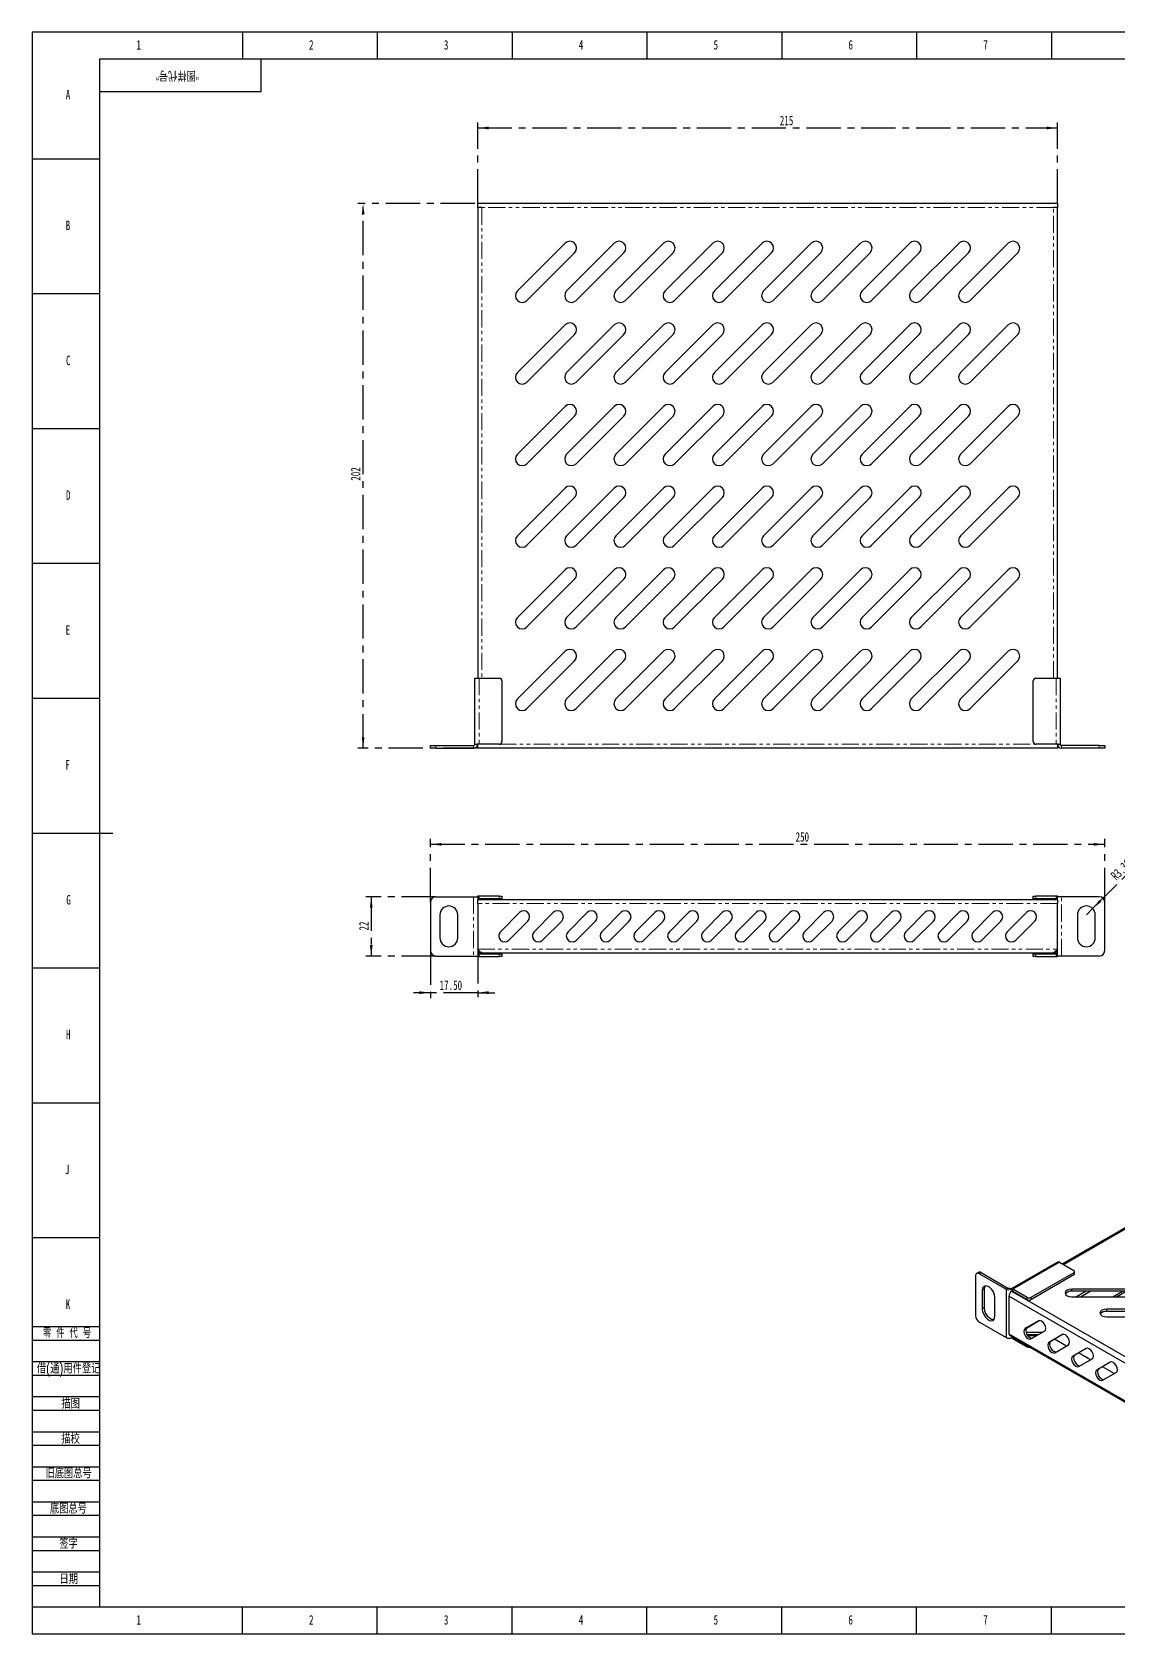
# Model space of a CAD drawing. Header units: millimetres. Extents: x 0 to 841, y 0 to 594.
# Drawn here: x 0 to 403, y 0 to 594 of the extents above; entities that cross this region are included whole.
import ezdxf

# ---------------------------------------------------------------- set-up
doc = ezdxf.new("R2010")
doc.units = ezdxf.units.MM
doc.linetypes.add('CENTERX2', pattern=[20.32, 12.7, -2.54, 2.54, -2.54])
doc.linetypes.add('PHANTOM', pattern=[12.7, 6.35, -1.27, 1.27, -1.27, 1.27, -1.27])
for name, color, linetype in [('10', 7, 'Continuous'), ('5', 7, 'Continuous'), ('SLD-0', 7, 'Continuous')]:
    doc.layers.add(name, color=color, linetype=linetype)
doc.layers.add('中心线层', color=1, linetype='CENTERX2', lineweight=25)
doc.styles.add('SLDTEXTSTYLE0', font='TXT', dxfattribs={"width": 0.7, "bigfont": 'bigfont'})
doc.styles.add('SLDTEXTSTYLE2', font='TXT', dxfattribs={"width": 0.614286, "bigfont": 'bigfont'})
doc.styles.add('SLDTEXTSTYLE4', font='TXT', dxfattribs={"width": 0.7})
doc.dimstyles.new('SLDDIMSTYLE0', dxfattribs={"dimtxt": 3.5, "dimasz": 4.08, "dimexe": 0, "dimexo": 0.0625, "dimgap": 0.875, "dimtad": 2, "dimrnd": 1e-09, "dimzin": 12, "dimdsep": 46, "dimtxsty": 'SLDTEXTSTYLE4', "dimsah": 1, "dimcen": 0.09, "dimadec": 0, "dimazin": 3, "dimtfac": 1, "dimtofl": 0, "dimtmove": 0, "dimatfit": 3, "dimfxl": 0, "dimfrac": 2, "dimtolj": 1, "dimtzin": 12, "dimarcsym": 0})
doc.dimstyles.new('SLDDIMSTYLE1', dxfattribs={"dimtxt": 3.5, "dimasz": 4.08, "dimexe": 0, "dimexo": 0.0625, "dimgap": 0.875, "dimtad": 2, "dimrnd": 1e-09, "dimzin": 4, "dimdsep": 46, "dimtxsty": 'SLDTEXTSTYLE4', "dimsah": 1, "dimcen": 0.09, "dimadec": 0, "dimazin": 1, "dimtfac": 1, "dimtmove": 0, "dimatfit": 0, "dimfxl": 0, "dimfrac": 2, "dimtolj": 1, "dimtzin": 12, "dimarcsym": 0})
doc.dimstyles.new('SLDDIMSTYLE2', dxfattribs={"dimtxt": 3.5, "dimasz": 4.08, "dimexe": 0, "dimexo": 0.0625, "dimgap": 0.875, "dimtad": 2, "dimrnd": 1e-09, "dimzin": 4, "dimdsep": 46, "dimtxsty": 'SLDTEXTSTYLE4', "dimsah": 1, "dimcen": 0, "dimadec": 0, "dimazin": 1, "dimtfac": 1, "dimtofl": 0, "dimtmove": 0, "dimatfit": 3, "dimfxl": 0, "dimfrac": 2, "dimtolj": 1, "dimtzin": 12, "dimarcsym": 0})

# ---------------------------------------------------------------- blocks, each defined once
blk = doc.blocks.new('_D')
at = {"layer": '中心线层'}
for p, q in [((165.24, 530.42), (165.24, 560.42)), ((165.24, 558.42), (380.24, 558.42)), ((380.24, 530.42), (380.24, 560.42))]:
    blk.add_line(p, q, dxfattribs=at)
for points in [[(165.24, 558.42), (169.32, 557.92), (169.32, 558.93)], [(380.24, 558.42), (376.16, 558.93), (376.16, 557.92)]]:
    blk.add_solid(points, dxfattribs=at)
at = {"layer": '中心线层', "insert": (277.26, 562.94), "char_height": 3.5, "attachment_point": 1, "style": 'SLDTEXTSTYLE4'}
blk.add_mtext('215', dxfattribs=at)
blk = doc.blocks.new('_D_1')
at = {"layer": '中心线层'}
for p, q in [((184.51, 530.42), (120.76, 530.42)), ((122.76, 328.42), (122.76, 530.42)), ((165.24, 328.42), (120.76, 328.42))]:
    blk.add_line(p, q, dxfattribs=at)
for points in [[(122.76, 530.42), (122.25, 526.34), (123.27, 526.34)], [(122.76, 328.42), (123.27, 332.5), (122.25, 332.5)]]:
    blk.add_solid(points, dxfattribs=at)
at = {"layer": '中心线层', "insert": (118.25, 427.64), "char_height": 3.5, "attachment_point": 1, "rotation": 90, "style": 'SLDTEXTSTYLE4'}
blk.add_mtext('202', dxfattribs=at)
blk = doc.blocks.new('_D_4')
at = {"layer": '中心线层'}
for p, q in [((147.74, 271.38), (147.74, 294.8)), ((147.74, 292.8), (397.74, 292.8)), ((397.74, 271.38), (397.74, 294.8))]:
    blk.add_line(p, q, dxfattribs=at)
for points in [[(147.74, 292.8), (151.82, 292.29), (151.82, 293.31)], [(397.74, 292.8), (393.66, 293.31), (393.66, 292.29)]]:
    blk.add_solid(points, dxfattribs=at)
at = {"layer": '中心线层', "insert": (283.11, 297.31), "char_height": 3.5, "attachment_point": 1, "style": 'SLDTEXTSTYLE4'}
blk.add_mtext('250', dxfattribs=at)
blk = doc.blocks.new('_D_5')
at = {"layer": '中心线层'}
for p, q in [((149.74, 273.38), (123.77, 273.38)), ((125.77, 273.38), (125.77, 251.38)), ((149.74, 251.38), (123.77, 251.38))]:
    blk.add_line(p, q, dxfattribs=at)
for points in [[(125.77, 273.38), (125.27, 269.3), (126.28, 269.3)], [(125.77, 251.38), (126.28, 255.46), (125.27, 255.46)]]:
    blk.add_solid(points, dxfattribs=at)
at = {"layer": '中心线层', "insert": (121.26, 260.83), "char_height": 3.5, "attachment_point": 1, "rotation": 90, "style": 'SLDTEXTSTYLE4'}
blk.add_mtext('22', dxfattribs=at)
blk = doc.blocks.new('_D_6')
at = {"layer": '中心线层'}
for q in [(408.22, 283.92), (390.94, 266.63)]:
    blk.add_line((393.27, 268.97), q, dxfattribs=at)
blk.add_solid([(393.27, 268.97), (396.51, 271.49), (395.8, 272.21)], dxfattribs=at)
at = {"layer": '中心线层', "insert": (399.62, 281.68), "char_height": 3.5, "attachment_point": 1, "rotation": 45, "style": 'SLDTEXTSTYLE4'}
blk.add_mtext('R3.30', dxfattribs=at)
blk = doc.blocks.new('_D_7')
at = {"layer": '中心线层'}
for p, q in [((147.74, 253.38), (147.74, 235.79)), ((165.24, 253.88), (165.24, 235.79)), ((147.74, 237.79), (141.39, 237.79)), ((165.24, 237.79), (147.74, 237.79)), ((165.24, 237.79), (171.59, 237.79))]:
    blk.add_line(p, q, dxfattribs=at)
for points in [[(147.74, 237.79), (143.66, 238.3), (143.66, 237.29)], [(165.24, 237.79), (169.32, 237.29), (169.32, 238.3)]]:
    blk.add_solid(points, dxfattribs=at)
at = {"layer": '中心线层', "insert": (151.13, 242.31), "char_height": 3.5, "attachment_point": 1, "style": 'SLDTEXTSTYLE4'}
blk.add_mtext('17.50', dxfattribs=at)

msp = doc.modelspace()

# ---------------------------------------------------------------- linework, layer by layer
at = {"color": 7, "linetype": 'Continuous', "lineweight": 25}
for p, q in [((165.236, 528.921), (165.236, 530.421)), ((380.236, 530.421), (165.236, 530.421)), ((166.736, 528.921), (165.236, 528.921)), ((165.236, 528.921), (165.236, 354.421)), ((380.236, 528.921), (378.736, 528.921)), ((380.236, 530.421), (380.236, 528.921)), ((380.236, 354.421), (380.236, 528.921)), ((197.646, 515.689), (179.968, 498.011)), ((183.504, 494.476), (201.181, 512.154)), ((215.904, 515.689), (198.226, 498.011)), ((201.762, 494.476), (219.439, 512.154)), ((234.162, 515.689), (216.484, 498.011)), ((220.02, 494.476), (237.697, 512.154)), ((252.42, 515.689), (234.742, 498.011)), ((238.278, 494.476), (255.955, 512.154)), ((270.678, 515.689), (253, 498.011)), ((256.536, 494.476), (274.213, 512.154)), ((288.936, 515.689), (271.258, 498.011)), ((274.794, 494.476), (292.471, 512.154)), ((307.194, 515.689), (289.516, 498.011)), ((293.052, 494.476), (310.73, 512.154)), ((325.452, 515.689), (307.774, 498.011)), ((311.31, 494.476), (328.988, 512.154)), ((343.71, 515.689), (326.032, 498.011)), ((329.568, 494.476), (347.246, 512.154)), ((361.968, 515.689), (344.29, 498.011)), ((347.826, 494.476), (365.504, 512.154)), ((197.646, 485.425), (179.968, 467.747)), ((183.504, 464.211), (201.181, 481.889)), ((215.904, 485.425), (198.226, 467.747)), ((201.762, 464.211), (219.439, 481.889)), ((234.162, 485.425), (216.484, 467.747)), ((220.02, 464.211), (237.697, 481.889)), ((252.42, 485.425), (234.742, 467.747)), ((238.278, 464.211), (255.955, 481.889)), ((270.678, 485.425), (253, 467.747)), ((256.536, 464.211), (274.213, 481.889)), ((288.936, 485.425), (271.258, 467.747)), ((274.794, 464.211), (292.471, 481.889)), ((307.194, 485.425), (289.516, 467.747)), ((293.052, 464.211), (310.73, 481.889)), ((325.452, 485.425), (307.774, 467.747)), ((311.31, 464.211), (328.988, 481.889)), ((343.71, 485.425), (326.032, 467.747)), ((329.568, 464.211), (347.246, 481.889)), ((361.968, 485.425), (344.29, 467.747)), ((347.826, 464.211), (365.504, 481.889)), ((197.646, 455.16), (179.968, 437.483)), ((183.504, 433.947), (201.181, 451.625)), ((215.904, 455.16), (198.226, 437.483)), ((201.762, 433.947), (219.439, 451.625)), ((234.162, 455.16), (216.484, 437.483)), ((220.02, 433.947), (237.697, 451.625)), ((252.42, 455.16), (234.742, 437.483)), ((238.278, 433.947), (255.955, 451.625)), ((270.678, 455.16), (253, 437.483)), ((256.536, 433.947), (274.213, 451.625)), ((288.936, 455.16), (271.258, 437.483)), ((274.794, 433.947), (292.471, 451.625)), ((307.194, 455.16), (289.516, 437.483)), ((293.052, 433.947), (310.73, 451.625)), ((325.452, 455.16), (307.774, 437.483)), ((311.31, 433.947), (328.988, 451.625)), ((343.71, 455.16), (326.032, 437.483)), ((329.568, 433.947), (347.246, 451.625)), ((361.968, 455.16), (344.29, 437.483)), ((347.826, 433.947), (365.504, 451.625)), ((197.646, 424.896), (179.968, 407.218)), ((215.904, 424.896), (198.226, 407.218)), ((234.162, 424.896), (216.484, 407.218)), ((252.42, 424.896), (234.742, 407.218)), ((270.678, 424.896), (253, 407.218)), ((288.936, 424.896), (271.258, 407.218)), ((307.194, 424.896), (289.516, 407.218)), ((325.452, 424.896), (307.774, 407.218)), ((343.71, 424.896), (326.032, 407.218)), ((361.968, 424.896), (344.29, 407.218)), ((183.504, 403.683), (201.181, 421.36)), ((201.762, 403.683), (219.439, 421.36)), ((220.02, 403.683), (237.697, 421.36)), ((238.278, 403.683), (255.955, 421.36)), ((256.536, 403.683), (274.213, 421.36)), ((274.794, 403.683), (292.471, 421.36)), ((293.052, 403.683), (310.73, 421.36)), ((311.31, 403.683), (328.988, 421.36)), ((329.568, 403.683), (347.246, 421.36)), ((347.826, 403.683), (365.504, 421.36)), ((197.646, 394.631), (179.968, 376.954)), ((215.904, 394.631), (198.226, 376.954)), ((234.162, 394.631), (216.484, 376.954)), ((252.42, 394.631), (234.742, 376.954)), ((270.678, 394.631), (253, 376.954)), ((288.936, 394.631), (271.258, 376.954)), ((307.194, 394.631), (289.516, 376.954)), ((325.452, 394.631), (307.774, 376.954)), ((343.71, 394.631), (326.032, 376.954)), ((361.968, 394.631), (344.29, 376.954)), ((183.504, 373.418), (201.181, 391.096)), ((201.762, 373.418), (219.439, 391.096)), ((220.02, 373.418), (237.697, 391.096)), ((238.278, 373.418), (255.955, 391.096)), ((256.536, 373.418), (274.213, 391.096)), ((274.794, 373.418), (292.471, 391.096)), ((293.052, 373.418), (310.73, 391.096)), ((311.31, 373.418), (328.988, 391.096)), ((329.568, 373.418), (347.246, 391.096)), ((347.826, 373.418), (365.504, 391.096)), ((197.646, 364.367), (179.968, 346.689)), ((215.904, 364.367), (198.226, 346.689)), ((234.162, 364.367), (216.484, 346.689)), ((252.42, 364.367), (234.742, 346.689)), ((270.678, 364.367), (253, 346.689)), ((288.936, 364.367), (271.258, 346.689)), ((307.194, 364.367), (289.516, 346.689)), ((325.452, 364.367), (307.774, 346.689)), ((343.71, 364.367), (326.032, 346.689)), ((361.968, 364.367), (344.29, 346.689)), ((183.504, 343.154), (201.181, 360.831)), ((201.762, 343.154), (219.439, 360.831)), ((220.02, 343.154), (237.697, 360.831)), ((238.278, 343.154), (255.955, 360.831)), ((256.536, 343.154), (274.213, 360.831)), ((274.794, 343.154), (292.471, 360.831)), ((293.052, 343.154), (310.73, 360.831)), ((311.31, 343.154), (328.988, 360.831)), ((329.568, 343.154), (347.246, 360.831)), ((347.826, 343.154), (365.504, 360.831)), ((164.236, 354.421), (165.736, 354.421)), ((164.236, 329.921), (164.236, 354.421)), ((165.736, 354.421), (173.236, 354.421)), ((174.236, 353.421), (174.236, 330.921)), ((371.236, 330.921), (371.236, 353.421)), ((372.236, 354.421), (379.736, 354.421)), ((379.736, 354.421), (381.236, 354.421)), ((381.236, 354.421), (381.236, 329.921)), ((147.736, 328.421), (147.736, 329.421)), ((147.736, 329.421), (149.736, 329.421)), ((149.736, 328.421), (147.736, 328.421)), ((149.736, 329.421), (163.736, 329.421)), ((149.736, 328.421), (163.736, 328.421)), ((164.236, 329.921), (164.988, 329.921)), ((165.736, 329.921), (164.988, 329.921)), ((165.236, 328.421), (165.236, 329.921)), ((380.236, 328.421), (165.236, 328.421)), ((173.236, 329.921), (165.736, 329.921)), ((379.736, 329.921), (372.236, 329.921)), ((380.484, 329.921), (379.736, 329.921)), ((380.236, 329.921), (380.236, 328.421)), ((380.484, 329.921), (381.236, 329.921)), ((395.736, 329.421), (381.736, 329.421)), ((395.736, 328.421), (381.736, 328.421)), ((395.736, 329.421), (397.736, 329.421)), ((397.736, 328.421), (395.736, 328.421)), ((397.736, 329.421), (397.736, 328.421)), ((149.736, 273.384), (163.736, 273.384)), ((163.736, 273.384), (165.236, 273.384)), ((165.236, 273.384), (165.236, 272.384)), ((173.236, 273.584), (165.736, 273.584)), ((173.236, 273.584), (174.236, 273.584)), ((174.236, 273.584), (174.236, 272.584)), ((371.236, 272.584), (371.236, 273.584)), ((371.236, 273.584), (372.236, 273.584)), ((379.736, 273.584), (372.236, 273.584)), ((380.236, 272.384), (380.236, 273.384)), ((381.736, 273.384), (380.236, 273.384)), ((395.736, 273.384), (381.736, 273.384)), ((147.736, 271.384), (147.736, 253.384)), ((165.236, 272.384), (166.736, 272.384)), ((165.236, 270.884), (165.236, 272.384)), ((165.236, 270.884), (165.236, 253.884)), ((173.236, 272.584), (165.736, 272.584)), ((166.736, 272.384), (378.736, 272.384)), ((174.236, 272.584), (173.236, 272.584)), ((180.751, 267.475), (173.68, 260.404)), ((193.28, 267.475), (186.209, 260.404)), ((205.808, 267.475), (198.737, 260.404)), ((218.337, 267.475), (211.266, 260.404)), ((230.866, 267.475), (223.795, 260.404)), ((243.394, 267.475), (236.323, 260.404)), ((255.923, 267.475), (248.852, 260.404)), ((268.451, 267.475), (261.38, 260.404)), ((280.98, 267.475), (273.909, 260.404)), ((293.509, 267.475), (286.438, 260.404)), ((306.037, 267.475), (298.966, 260.404)), ((318.566, 267.475), (311.495, 260.404)), ((331.094, 267.475), (324.023, 260.404)), ((343.623, 267.475), (336.552, 260.404)), ((356.152, 267.475), (349.081, 260.404)), ((368.68, 267.475), (361.609, 260.404)), ((372.236, 272.584), (371.236, 272.584)), ((379.736, 272.584), (372.236, 272.584)), ((378.736, 272.384), (380.236, 272.384)), ((380.236, 272.384), (380.236, 270.884)), ((380.236, 253.884), (380.236, 270.884)), ((397.736, 253.384), (397.736, 271.384)), ((151.236, 266.634), (151.236, 258.134)), ((157.836, 258.134), (157.836, 266.634)), ((176.791, 257.293), (183.863, 264.364)), ((189.32, 257.293), (196.391, 264.364)), ((201.849, 257.293), (208.92, 264.364)), ((214.377, 257.293), (221.448, 264.364)), ((226.906, 257.293), (233.977, 264.364)), ((239.434, 257.293), (246.506, 264.364)), ((251.963, 257.293), (259.034, 264.364)), ((264.492, 257.293), (271.563, 264.364)), ((277.02, 257.293), (284.091, 264.364)), ((289.549, 257.293), (296.62, 264.364)), ((302.077, 257.293), (309.149, 264.364)), ((314.606, 257.293), (321.677, 264.364)), ((327.135, 257.293), (334.206, 264.364)), ((339.663, 257.293), (346.734, 264.364)), ((352.192, 257.293), (359.263, 264.364)), ((364.72, 257.293), (371.791, 264.364)), ((387.636, 266.634), (387.636, 258.134)), ((394.236, 258.134), (394.236, 266.634)), ((149.736, 251.384), (163.736, 251.384)), ((163.736, 251.384), (165.236, 251.384)), ((165.236, 253.883), (165.236, 252.684)), ((165.236, 252.684), (165.236, 251.384)), ((165.736, 252.184), (173.236, 252.184)), ((165.736, 251.184), (173.236, 251.184)), ((166.736, 252.384), (167.443, 252.384)), ((378.029, 252.384), (167.443, 252.384)), ((173.236, 252.184), (174.236, 252.184)), ((174.236, 251.184), (173.236, 251.184)), ((174.236, 252.184), (174.236, 251.184)), ((371.236, 251.184), (371.236, 252.184)), ((371.236, 252.184), (372.236, 252.184)), ((372.236, 251.184), (371.236, 251.184)), ((372.236, 252.184), (379.736, 252.184)), ((372.236, 251.184), (379.736, 251.184)), ((378.029, 252.384), (378.736, 252.384)), ((380.236, 252.684), (380.236, 253.883)), ((380.236, 251.384), (380.236, 252.684)), ((381.736, 251.384), (380.236, 251.384)), ((395.736, 251.384), (381.736, 251.384)), ((504.306, 207.748), (382.076, 137.186)), ((380.209, 137.905), (363.054, 128.002)), ((380.959, 137.831), (363.635, 127.83)), ((380.959, 137.831), (386.262, 134.769)), ((349.846, 132.769), (349.846, 118.071)), ((350.968, 134.093), (350.261, 133.684)), ((351.968, 133.993), (351.261, 133.585)), ((351.261, 133.585), (361.16, 127.87)), ((351.968, 133.993), (361.867, 128.279)), ((386.262, 133.953), (370.353, 124.768)), ((386.262, 133.136), (370.353, 123.952)), ((386.262, 133.136), (386.262, 133.953)), ((386.555, 133.544), (386.555, 134.361)), ((353.028, 127.87), (352.321, 127.461)), ((352.321, 127.461), (352.321, 120.521)), ((353.028, 127.87), (353.028, 120.929)), ((356.988, 117.827), (356.988, 124.767)), ((361.16, 127.87), (361.867, 128.279)), ((361.16, 127.87), (361.16, 109.907)), ((514.249, 37.453), (362.221, 125.217)), ((362.221, 125.217), (362.221, 111.336)), ((362.574, 128.279), (363.106, 127.972)), ((363.106, 127.972), (363.281, 127.87)), ((363.281, 127.87), (363.281, 127.054)), ((363.281, 127.054), (364.342, 126.442)), ((368.938, 124.768), (363.635, 127.83)), ((363.635, 127.013), (363.635, 127.83)), ((368.938, 123.952), (363.635, 127.013)), ((364.044, 126.777), (363.903, 126.695)), ((364.342, 126.442), (514.249, 39.902)), ((368.938, 123.952), (368.938, 124.768)), ((370.353, 124.768), (370.353, 123.952)), ((410.555, 127.885), (385.555, 127.885)), ((385.555, 127.068), (385.555, 127.885)), ((410.555, 127.068), (385.555, 127.068)), ((385.555, 124.998), (410.555, 124.998)), ((400.737, 124.998), (404.323, 127.068)), ((402.152, 124.998), (405.737, 127.068)), ((353.028, 120.929), (352.321, 120.521)), ((423.466, 120.432), (398.466, 120.432)), ((398.466, 119.615), (398.466, 120.432)), ((423.466, 119.615), (398.466, 119.615)), ((351.261, 115.621), (361.16, 109.907)), ((373.192, 116.1), (368.192, 113.212)), ((368.899, 113.621), (368.192, 113.212)), ((373.203, 116.106), (368.899, 113.621)), ((398.466, 117.545), (423.466, 117.545)), ((362.221, 111.336), (514.249, 23.572)), ((363.281, 110.178), (363.281, 109.907)), ((363.312, 110.198), (513.779, 23.335)), ((363.635, 109.539), (368.938, 106.478)), ((374.593, 111.828), (368.571, 111.828)), ((368.939, 111.012), (373.179, 111.012)), ((369.197, 110.639), (372.533, 110.639)), ((370.392, 109.402), (375.392, 112.289)), ((382.051, 110.986), (377.051, 108.098)), ((377.758, 108.506), (377.051, 108.098)), ((382.062, 110.992), (377.758, 108.506)), ((383.557, 106.774), (379.157, 109.314)), ((379.251, 104.288), (384.251, 107.175)), ((390.91, 105.871), (385.91, 102.984)), ((386.617, 103.392), (385.91, 102.984)), ((390.921, 105.878), (386.617, 103.392)), ((392.416, 101.66), (388.016, 104.2)), ((388.11, 99.174), (393.11, 102.061)), ((399.769, 100.757), (394.769, 97.87)), ((395.476, 98.278), (394.769, 97.87)), ((399.78, 100.764), (395.476, 98.278)), ((401.275, 96.546), (396.875, 99.086)), ((396.969, 94.059), (401.969, 96.947))]:
    msp.add_line(p, q, dxfattribs=at)
at = {"color": 8, "linetype": 'PHANTOM', "lineweight": 18}
for p, q in [((378.736, 528.921), (166.736, 528.921)), ((166.736, 528.921), (166.736, 354.421)), ((378.736, 354.421), (378.736, 528.921)), ((165.736, 354.421), (165.736, 329.921)), ((379.736, 354.421), (379.736, 329.921)), ((149.736, 329.421), (149.736, 328.421)), ((163.736, 328.421), (163.736, 329.421)), ((173.236, 329.921), (372.236, 329.921)), ((381.736, 329.421), (381.736, 328.421)), ((395.736, 328.421), (395.736, 329.421)), ((163.736, 273.384), (163.736, 251.384)), ((165.736, 272.584), (165.736, 273.584)), ((173.236, 272.584), (173.236, 273.584)), ((372.236, 273.584), (372.236, 272.584)), ((379.736, 272.584), (379.736, 273.584)), ((381.736, 251.384), (381.736, 273.384)), ((380.236, 270.884), (165.236, 270.884)), ((165.236, 253.884), (380.236, 253.884)), ((165.736, 252.184), (165.736, 251.184)), ((173.236, 251.184), (173.236, 252.184)), ((372.236, 252.184), (372.236, 251.184)), ((379.736, 252.184), (379.736, 251.184))]:
    msp.add_line(p, q, dxfattribs=at)
at = {"color": 8, "linetype": 'Continuous', "lineweight": 25}
for p, q in [((505.056, 207.674), (382.515, 136.933)), ((363.494, 126.931), (363.635, 127.013)), ((364.484, 126.523), (364.342, 126.442)), ((390.888, 127.068), (387.302, 124.998)), ((388.717, 124.998), (392.302, 127.068)), ((368.683, 113.433), (373.464, 116.193)), ((363.635, 110.012), (363.635, 109.539)), ((368.938, 106.478), (368.938, 106.95))]:
    msp.add_line(p, q, dxfattribs=at)
at = {"color": 7, "linetype": 'Continuous', "lineweight": 25, "flags": 128}
for points in [[(356.988, 124.767), (356.847, 125.77), (356.442, 126.814), (355.821, 127.774), (355.06, 128.534), (354.25, 129.002), (353.488, 129.121), (352.867, 128.878), (352.462, 128.302), (352.321, 127.461)], [(353.397, 129.11), (353.169, 128.71), (353.028, 127.87)], [(385.555, 127.885), (384.599, 127.775), (383.788, 127.462), (383.246, 126.994), (383.055, 126.442), (383.246, 125.889), (383.788, 125.421), (384.599, 125.108), (385.555, 124.998)], [(352.321, 120.521), (352.462, 119.518), (352.867, 118.474), (353.488, 117.514), (354.25, 116.754), (355.06, 116.286), (355.821, 116.167), (356.442, 116.41), (356.847, 116.986), (356.988, 117.827)], [(353.028, 120.929), (353.169, 119.926), (353.574, 118.882), (354.195, 117.922), (354.957, 117.162), (355.767, 116.694), (356.529, 116.575), (356.62, 116.586)], [(398.466, 120.432), (397.509, 120.322), (396.698, 120.009), (396.156, 119.541), (395.966, 118.989), (396.156, 118.436), (396.698, 117.968), (397.509, 117.655), (398.466, 117.545)], [(368.192, 113.212), (367.855, 112.824), (367.736, 112.205), (367.855, 111.449), (368.192, 110.672), (368.697, 109.991), (369.292, 109.511), (369.887, 109.304), (370.392, 109.402)], [(368.899, 113.621), (368.562, 113.233), (368.443, 112.613), (368.562, 111.858), (368.899, 111.08), (369.404, 110.399), (369.999, 109.919), (370.594, 109.712), (371.099, 109.81)], [(375.392, 112.289), (375.729, 112.677), (375.847, 113.297), (375.729, 114.052), (375.392, 114.83), (374.887, 115.511), (374.292, 115.991), (373.697, 116.198), (373.192, 116.1)], [(377.051, 108.098), (376.714, 107.71), (376.595, 107.091), (376.714, 106.335), (377.051, 105.558), (377.556, 104.877), (378.151, 104.397), (378.746, 104.19), (379.251, 104.288)], [(377.758, 108.506), (377.421, 108.118), (377.302, 107.499), (377.421, 106.743), (377.758, 105.966), (378.263, 105.285), (378.858, 104.805), (379.453, 104.598), (379.958, 104.696)], [(384.251, 107.175), (384.588, 107.563), (384.707, 108.182), (384.588, 108.938), (384.251, 109.716), (383.746, 110.396), (383.151, 110.877), (382.556, 111.084), (382.051, 110.986)], [(385.91, 102.984), (385.573, 102.596), (385.454, 101.977), (385.573, 101.221), (385.91, 100.444), (386.415, 99.763), (387.01, 99.282), (387.605, 99.075), (388.11, 99.174)], [(386.617, 103.392), (386.28, 103.004), (386.161, 102.385), (386.28, 101.629), (386.617, 100.852), (387.122, 100.171), (387.717, 99.691), (388.312, 99.484), (388.817, 99.582)], [(393.11, 102.061), (393.447, 102.449), (393.566, 103.068), (393.447, 103.824), (393.11, 104.601), (392.605, 105.282), (392.01, 105.763), (391.415, 105.969), (390.91, 105.871)], [(394.769, 97.87), (394.432, 97.482), (394.313, 96.863), (394.432, 96.107), (394.769, 95.329), (395.274, 94.649), (395.869, 94.168), (396.464, 93.961), (396.969, 94.059)], [(395.476, 98.278), (395.139, 97.89), (395.02, 97.271), (395.139, 96.515), (395.476, 95.738), (395.981, 95.057), (396.576, 94.576), (397.171, 94.369), (397.676, 94.468)], [(401.969, 96.947), (402.306, 97.335), (402.425, 97.954), (402.306, 98.71), (401.969, 99.487), (401.464, 100.168), (400.869, 100.648), (400.274, 100.855), (399.769, 100.757)]]:
    msp.add_lwpolyline(points, dxfattribs=at)
at = {"color": 7, "linetype": 'Continuous', "lineweight": 25}
for centre, radius, start, end in [((199.414, 513.921), 2.5, 315, 135), ((217.672, 513.921), 2.5, 315, 135), ((235.93, 513.921), 2.5, 315, 135), ((254.188, 513.921), 2.5, 315, 135), ((272.446, 513.921), 2.5, 315, 135), ((290.704, 513.921), 2.5, 315, 135), ((308.962, 513.921), 2.5, 315, 135), ((327.22, 513.921), 2.5, 315, 135), ((345.478, 513.921), 2.5, 315, 135), ((363.736, 513.921), 2.5, 315, 135), ((181.736, 496.244), 2.5, 135, 315), ((199.994, 496.244), 2.5, 135, 315), ((218.252, 496.244), 2.5, 135, 315), ((236.51, 496.244), 2.5, 135, 315), ((254.768, 496.244), 2.5, 135, 315), ((273.026, 496.244), 2.5, 135, 315), ((291.284, 496.244), 2.5, 135, 315), ((309.542, 496.244), 2.5, 135, 315), ((327.8, 496.244), 2.5, 135, 315), ((346.058, 496.244), 2.5, 135, 315), ((199.414, 483.657), 2.5, 315, 135), ((217.672, 483.657), 2.5, 315, 135), ((235.93, 483.657), 2.5, 315, 135), ((254.188, 483.657), 2.5, 315, 135), ((272.446, 483.657), 2.5, 315, 135), ((290.704, 483.657), 2.5, 315, 135), ((308.962, 483.657), 2.5, 315, 135), ((327.22, 483.657), 2.5, 315, 135), ((345.478, 483.657), 2.5, 315, 135), ((363.736, 483.657), 2.5, 315, 135), ((181.736, 465.979), 2.5, 135, 315), ((199.994, 465.979), 2.5, 135, 315), ((218.252, 465.979), 2.5, 135, 315), ((236.51, 465.979), 2.5, 135, 315), ((254.768, 465.979), 2.5, 135, 315), ((273.026, 465.979), 2.5, 135, 315), ((291.284, 465.979), 2.5, 135, 315), ((309.542, 465.979), 2.5, 135, 315), ((327.8, 465.979), 2.5, 135, 315), ((346.058, 465.979), 2.5, 135, 315), ((199.414, 453.392), 2.5, 315, 135), ((217.672, 453.392), 2.5, 315, 135), ((235.93, 453.392), 2.5, 315, 135), ((254.188, 453.392), 2.5, 315, 135), ((272.446, 453.392), 2.5, 315, 135), ((290.704, 453.392), 2.5, 315, 135), ((308.962, 453.392), 2.5, 315, 135), ((327.22, 453.392), 2.5, 315, 135), ((345.478, 453.392), 2.5, 315, 135), ((363.736, 453.392), 2.5, 315, 135), ((181.736, 435.715), 2.5, 135, 315), ((199.994, 435.715), 2.5, 135, 315), ((218.252, 435.715), 2.5, 135, 315), ((236.51, 435.715), 2.5, 135, 315), ((254.768, 435.715), 2.5, 135, 315), ((273.026, 435.715), 2.5, 135, 315), ((291.284, 435.715), 2.5, 135, 315), ((309.542, 435.715), 2.5, 135, 315), ((327.8, 435.715), 2.5, 135, 315), ((346.058, 435.715), 2.5, 135, 315), ((199.414, 423.128), 2.5, 315, 135), ((217.672, 423.128), 2.5, 315, 135), ((235.93, 423.128), 2.5, 315, 135), ((254.188, 423.128), 2.5, 315, 135), ((272.446, 423.128), 2.5, 315, 135), ((290.704, 423.128), 2.5, 315, 135), ((308.962, 423.128), 2.5, 315, 135), ((327.22, 423.128), 2.5, 315, 135), ((345.478, 423.128), 2.5, 315, 135), ((363.736, 423.128), 2.5, 315, 135), ((181.736, 405.45), 2.5, 135, 315), ((199.994, 405.45), 2.5, 135, 315), ((218.252, 405.45), 2.5, 135, 315), ((236.51, 405.45), 2.5, 135, 315), ((254.768, 405.45), 2.5, 135, 315), ((273.026, 405.45), 2.5, 135, 315), ((291.284, 405.45), 2.5, 135, 315), ((309.542, 405.45), 2.5, 135, 315), ((327.8, 405.45), 2.5, 135, 315), ((346.058, 405.45), 2.5, 135, 315), ((199.414, 392.863), 2.5, 315, 135), ((217.672, 392.863), 2.5, 315, 135), ((235.93, 392.863), 2.5, 315, 135), ((254.188, 392.863), 2.5, 315, 135), ((272.446, 392.863), 2.5, 315, 135), ((290.704, 392.863), 2.5, 315, 135), ((308.962, 392.863), 2.5, 315, 135), ((327.22, 392.863), 2.5, 315, 135), ((345.478, 392.863), 2.5, 315, 135), ((363.736, 392.863), 2.5, 315, 135), ((181.736, 375.186), 2.5, 135, 315), ((199.994, 375.186), 2.5, 135, 315), ((218.252, 375.186), 2.5, 135, 315), ((236.51, 375.186), 2.5, 135, 315), ((254.768, 375.186), 2.5, 135, 315), ((273.026, 375.186), 2.5, 135, 315), ((291.284, 375.186), 2.5, 135, 315), ((309.542, 375.186), 2.5, 135, 315), ((327.8, 375.186), 2.5, 135, 315), ((346.058, 375.186), 2.5, 135, 315), ((199.414, 362.599), 2.5, 315, 135), ((217.672, 362.599), 2.5, 315, 135), ((235.93, 362.599), 2.5, 315, 135), ((254.188, 362.599), 2.5, 315, 135), ((272.446, 362.599), 2.5, 315, 135), ((290.704, 362.599), 2.5, 315, 135), ((308.962, 362.599), 2.5, 315, 135), ((327.22, 362.599), 2.5, 315, 135), ((345.478, 362.599), 2.5, 315, 135), ((363.736, 362.599), 2.5, 315, 135), ((173.236, 353.421), 1, 0, 90), ((372.236, 353.421), 1, 90, 180), ((181.736, 344.921), 2.5, 135, 315), ((199.994, 344.921), 2.5, 135, 315), ((218.252, 344.921), 2.5, 135, 315), ((236.51, 344.921), 2.5, 135, 315), ((254.768, 344.921), 2.5, 135, 315), ((273.026, 344.921), 2.5, 135, 315), ((291.284, 344.921), 2.5, 135, 315), ((309.542, 344.921), 2.5, 135, 315), ((327.8, 344.921), 2.5, 135, 315), ((346.058, 344.921), 2.5, 135, 315), ((163.736, 329.921), 0.5, 270, 0), ((163.736, 329.921), 1.5, 270, 0), ((173.236, 330.921), 1, 270, 0), ((372.236, 330.921), 1, 180, 270), ((381.736, 329.921), 1.5, 180, 270), ((381.736, 329.921), 0.5, 180, 270), ((149.736, 271.384), 2, 90, 180), ((165.736, 272.084), 1.5, 90, 119.926435), ((379.736, 272.084), 1.5, 60.073565, 90), ((395.736, 271.384), 2, 0, 90), ((154.536, 266.634), 3.3, 0, 180), ((165.736, 272.084), 0.5, 90, 143.130102), ((182.307, 265.919), 2.2, 315, 135), ((194.836, 265.919), 2.2, 315, 135), ((207.364, 265.919), 2.2, 315, 135), ((219.893, 265.919), 2.2, 315, 135), ((232.421, 265.919), 2.2, 315, 135), ((244.95, 265.919), 2.2, 315, 135), ((257.478, 265.919), 2.2, 315, 135), ((270.007, 265.919), 2.2, 315, 135), ((282.536, 265.919), 2.2, 315, 135), ((295.064, 265.919), 2.2, 315, 135), ((307.593, 265.919), 2.2, 315, 135), ((320.121, 265.919), 2.2, 315, 135), ((332.65, 265.919), 2.2, 315, 135), ((345.179, 265.919), 2.2, 315, 135), ((357.707, 265.919), 2.2, 315, 135), ((370.236, 265.919), 2.2, 315, 135), ((379.736, 272.084), 0.5, 36.869898, 90), ((390.936, 266.634), 3.3, 0, 180), ((154.536, 258.134), 3.3, 180, 0), ((175.236, 258.848), 2.2, 135, 315), ((187.764, 258.848), 2.2, 135, 315), ((200.293, 258.848), 2.2, 135, 315), ((212.822, 258.848), 2.2, 135, 315), ((225.35, 258.848), 2.2, 135, 315), ((237.879, 258.848), 2.2, 135, 315), ((250.407, 258.848), 2.2, 135, 315), ((262.936, 258.848), 2.2, 135, 315), ((275.465, 258.848), 2.2, 135, 315), ((287.993, 258.848), 2.2, 135, 315), ((300.522, 258.848), 2.2, 135, 315), ((313.05, 258.848), 2.2, 135, 315), ((325.579, 258.848), 2.2, 135, 315), ((338.108, 258.848), 2.2, 135, 315), ((350.636, 258.848), 2.2, 135, 315), ((363.165, 258.848), 2.2, 135, 315), ((390.936, 258.134), 3.3, 180, 0), ((149.736, 253.384), 2, 180, 270), ((165.736, 252.684), 1.5, 240.073565, 270), ((165.736, 252.684), 0.5, 180, 270), ((379.736, 252.684), 0.5, 270, 0), ((379.736, 252.684), 1.5, 270, 299.926435), ((395.736, 253.384), 2, 270, 0), ((380.52, 137.217), 0.754, 54.382423, 114.307119), ((350.709, 132.908), 0.873, 50.796715, 189.214037), ((351.382, 133.176), 1.006, 54.382423, 114.307119), ((386.107, 134.361), 0.437, 290.783421, 69.216579), ((386.055, 133.594), 0.503, 294.374658, 354.305201), ((362.221, 129.918), 2.306, 242.609672, 297.390328), ((362.221, 128.961), 0.769, 242.609672, 297.390328), ((364.524, 125.112), 2.305, 122.605478, 177.394522), ((363.142, 127.051), 0.921, 57.663492, 92.260066), ((363.494, 126.834), 0.228, 51.643093, 128.36766), ((369.645, 126.133), 1.537, 242.609672, 297.390328), ((385.223, 124.542), 2.548, 82.512942, 144.178042), ((369.645, 125.316), 1.537, 242.609672, 297.390328), ((398.134, 117.089), 2.548, 82.512942, 144.178042), ((352.917, 118.211), 3.074, 182.605478, 237.394522), ((362.221, 111.954), 2.306, 242.609672, 297.390328), ((364.57, 111.113), 1.83, 222.597287, 239.299317), ((369.647, 107.851), 1.546, 242.700121, 282.772462)]:
    msp.add_arc(centre, radius, start, end, dxfattribs=at)
for points in [[(167.443, 252.384), (167.259, 252.406), (166.891, 252.452), (166.339, 252.798), (165.788, 253.294), (165.42, 253.687), (165.236, 253.884)], [(165.236, 253.884), (165.258, 253.687), (165.303, 253.294), (165.65, 252.798), (166.146, 252.452), (166.539, 252.406), (166.736, 252.384)], [(380.236, 253.884), (380.052, 253.687), (379.684, 253.294), (379.132, 252.798), (378.581, 252.452), (378.213, 252.406), (378.029, 252.384)], [(378.736, 252.384), (378.932, 252.406), (379.326, 252.452), (379.821, 252.798), (380.168, 253.294), (380.213, 253.687), (380.236, 253.884)]]:
    msp.add_open_spline(points, degree=3, dxfattribs=at)
msp.add_open_spline([(363.312, 110.198), (363.312, 110.198), (363.067, 110.296), (362.665, 110.671), (362.369, 111.114), (362.221, 111.336)], degree=3, knots=[0, 0, 0, 0, 0.0001021, 0.5000511, 1, 1, 1, 1], dxfattribs=at)
at = {"layer": '5', "color": 7}
for p, q in [((841, 594), (0, 594)), ((0, 594), (0, 0)), ((0, 114), (25, 114)), ((0, 109), (25, 109)), ((0, 101), (25, 101)), ((0, 96), (25, 96)), ((0, 88), (25, 88)), ((0, 83), (25, 83)), ((0, 75), (25, 75)), ((0, 70), (25, 70)), ((0, 62), (25, 62)), ((0, 57), (25, 57)), ((0, 49), (25, 49)), ((0, 44), (25, 44)), ((0, 36), (25, 36)), ((0, 31), (25, 31)), ((0, 23), (25, 23)), ((0, 18), (25, 18)), ((0, 0), (841, 0))]:
    msp.add_line(p, q, dxfattribs=at)
at = {"layer": '5'}
for p, q in [((78, 594), (78, 584)), ((128, 594), (128, 584)), ((178, 594), (178, 584)), ((228, 594), (228, 584)), ((278, 594), (278, 584)), ((328, 594), (328, 584)), ((378, 594), (378, 584)), ((0, 547), (25, 547)), ((0, 497), (25, 497)), ((0, 447), (25, 447)), ((0, 397), (25, 397)), ((0, 347), (25, 347)), ((0, 247), (25, 247)), ((0, 197), (25, 197)), ((0, 147), (25, 147)), ((78, 0), (78, 10)), ((128, 0), (128, 10)), ((178, 0), (178, 10)), ((228, 0), (228, 10)), ((278, 0), (278, 10)), ((328, 0), (328, 10)), ((378, 0), (378, 10))]:
    msp.add_line(p, q, dxfattribs=at)
at = {"layer": '5', "color": 7, "lineweight": 25}
for p, q in [((831, 584), (25, 584)), ((25, 584), (25, 10)), ((85, 572), (85, 584)), ((25, 572), (85, 572)), ((0, 10), (831, 10))]:
    msp.add_line(p, q, dxfattribs=at)
at = {"layer": '5', "lineweight": 25}
msp.add_line((0, 297), (30, 297), dxfattribs=at)

# ---------------------------------------------------------------- texts
at = {"layer": '10', "char_height": 3.5, "attachment_point": 2, "style": 'SLDTEXTSTYLE4'}
for s, insert in [('1', (39.544, 590.992)), ('2', (103.544, 590.992)), ('3', (153.544, 590.992)), ('4', (203.544, 590.992)), ('5', (253.544, 590.992)), ('6', (303.547, 590.992)), ('7', (353.547, 590.992)), ('A', (13.32, 572.535)), ('B', (13.32, 524.035)), ('C', (13.427, 473.992)), ('D', (13.43, 424.035)), ('E', (13.318, 373.992)), ('F', (13.224, 324.035)), ('G', (13.539, 273.992)), ('H', (13.43, 224.035)), ('J', (13.015, 173.992)), ('K', (13.32, 124.035)), ('1', (39.544, 6.992)), ('2', (103.544, 6.992)), ('3', (153.544, 6.992)), ('4', (203.544, 6.992)), ('5', (253.544, 6.992)), ('6', (303.547, 6.992)), ('7', (353.547, 6.992))]:
    msp.add_mtext(s, dxfattribs=dict(at, insert=insert))
at = {"layer": '10', "color": 7, "char_height": 3.5}
for s, insert, attachment_point, style in [('零 件 代 号', (4.079, 113.294), 1, 'SLDTEXTSTYLE2'), ('借(通)用件登记', (1.824, 100.136), 1, 'SLDTEXTSTYLE0'), ('描图', (14.331, 87.091), 2, 'SLDTEXTSTYLE0'), ('描校', (14.298, 74.062), 2, 'SLDTEXTSTYLE0'), ('旧底图总号', (4.985, 61.266), 1, 'SLDTEXTSTYLE0'), ('底图总号', (6.614, 48.182), 1, 'SLDTEXTSTYLE0'), ('签字', (13.529, 35.163), 2, 'SLDTEXTSTYLE0'), ('日期', (13.607, 22.051), 2, 'SLDTEXTSTYLE0')]:
    msp.add_mtext(s, dxfattribs=dict(at, insert=insert, attachment_point=attachment_point, style=style))
at = {"layer": 'SLD-0', "insert": (53.88, 576.133), "char_height": 3.5, "attachment_point": 2, "rotation": 180, "style": 'SLDTEXTSTYLE0'}
msp.add_mtext('“图样代号”', dxfattribs=at)

# ---------------------------------------------------------------- dimensions: what is measured, and where the dimension line sits
at = {"layer": '中心线层'}
for base, p1, p2, dimstyle, picture, middle in [((380.236, 558.424), (165.236, 530.421), (380.236, 530.421), 'SLDDIMSTYLE0', '_D', (279.562, 558.424)), ((397.736, 292.798), (147.736, 271.384), (397.736, 271.384), 'SLDDIMSTYLE0', '_D_4', (285.419, 292.798)), ((147.736, 237.795), (165.236, 253.884), (147.736, 253.384), 'SLDDIMSTYLE1', '_D_7', (154.962, 237.795))]:
    dim = msp.add_linear_dim(base=base, p1=p1, p2=p2, dimstyle=dimstyle, dxfattribs=at)
    dim.commit()
    dim.dimension.update_dxf_attribs({"geometry": picture, "text_midpoint": middle, "dimtype": 160})
for base, p1, p2, picture, middle in [((122.758, 530.421), (165.236, 328.421), (184.507, 530.421), '_D_1', (122.758, 429.94)), ((125.775, 251.384), (149.736, 273.384), (149.736, 251.384), '_D_5', (125.775, 262.366))]:
    dim = msp.add_linear_dim(base=base, p1=p1, p2=p2, angle=90, dimstyle='SLDDIMSTYLE0', dxfattribs=at)
    dim.commit()
    dim.dimension.update_dxf_attribs({"geometry": picture, "text_midpoint": middle, "dimtype": 160})
dim = msp.add_radius_dim(center=(390.936, 266.634), mpoint=(393.269, 268.967), dimstyle='SLDDIMSTYLE2', dxfattribs=at)
dim.commit()
dim.dimension.update_dxf_attribs({"geometry": '_D_6', "text_midpoint": (405.589, 281.287), "dimtype": 164})

doc.saveas('drawing.dxf')
